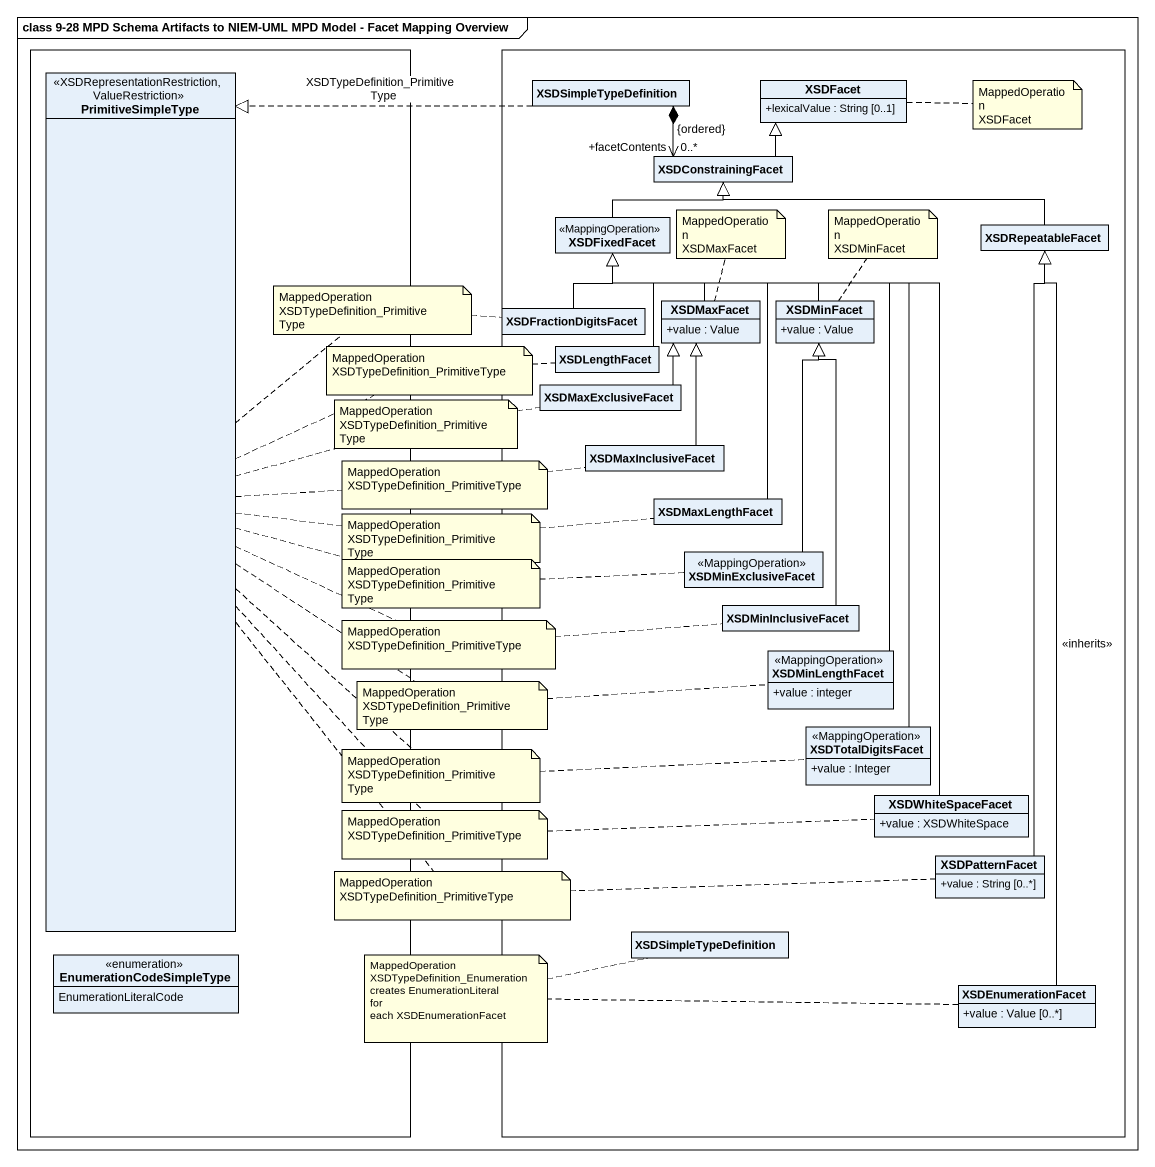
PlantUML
@startuml
mainframe class 9-28 MPD Schema Artifacts to NIEM-UML MPD Model - Facet Mapping Overview
hide circle
hide empty members
skinparam classAttributeIconSize 0
rectangle " " as rectangle1 {
  class PrimitiveSimpleType <<XSDRepresentationRestriction, ValueRestriction>>
  enum EnumerationCodeSimpleType {
    EnumerationLiteralCode
  }
}
rectangle " " as rectangle2 {
  class XSDSimpleTypeDefinition
  class XSDFacet {
    +lexicalValue : String [0..1]
  }
  class XSDConstrainingFacet
  class XSDFixedFacet <<MappingOperation>>
  class XSDRepeatableFacet
  class XSDFractionDigitsFacet
  class XSDMaxFacet {
    +value : Value
  }
  class XSDMinFacet {
    +value : Value
  }
  class XSDLengthFacet
  class XSDMaxExclusiveFacet
  class XSDMaxInclusiveFacet
  class XSDMaxLengthFacet
  class XSDMinExclusiveFacet <<MappingOperation>>
  class XSDMinInclusiveFacet
  class XSDMinLengthFacet <<MappingOperation>> {
    +value : integer
  }
  class XSDTotalDigitsFacet <<MappingOperation>> {
    +value : Integer
  }
  class XSDWhiteSpaceFacet {
    +value : XSDWhiteSpace
  }
  class XSDPatternFacet {
    +value : String [0..*]
  }
  class "XSDSimpleTypeDefinition" as XSDSimpleTypeDefinition_2
  class XSDEnumerationFacet {
    +value : Value [0..*]
  }
}
XSDSimpleTypeDefinition ..|> PrimitiveSimpleType : XSDTypeDefinition_PrimitiveType
XSDConstrainingFacet "+facetContents\n0..*\n{ordered}" <-up-* XSDSimpleTypeDefinition
XSDConstrainingFacet -up-|> XSDFacet
XSDFixedFacet -right-|> XSDConstrainingFacet
XSDRepeatableFacet -left-|> XSDConstrainingFacet
XSDFractionDigitsFacet -up-|> XSDFixedFacet
XSDMaxFacet -up-|> XSDFixedFacet
XSDMinFacet -left-|> XSDFixedFacet
XSDLengthFacet -up-|> XSDFixedFacet
XSDMaxExclusiveFacet -up-|> XSDMaxFacet
XSDMaxInclusiveFacet -up-|> XSDMaxFacet
XSDMaxLengthFacet -up-|> XSDFixedFacet
XSDMinExclusiveFacet -up-|> XSDMinFacet
XSDMinInclusiveFacet -up-|> XSDMinFacet
XSDMinLengthFacet -up-|> XSDFixedFacet
XSDTotalDigitsFacet -up-|> XSDFixedFacet
XSDWhiteSpaceFacet -up-|> XSDFixedFacet
XSDPatternFacet -up-|> XSDRepeatableFacet
XSDEnumerationFacet -up-|> XSDRepeatableFacet : <<inherits>>
note right of XSDFacet
  MappedOperation
  XSDFacet
end note
note top of XSDMaxFacet
  MappedOperation
  XSDMaxFacet
end note
note top of XSDMinFacet
  MappedOperation
  XSDMinFacet
end note
note as N4
  MappedOperation
  XSDTypeDefinition_PrimitiveType
end note
N4 .. PrimitiveSimpleType
N4 .. XSDFractionDigitsFacet
note as N5
  MappedOperation
  XSDTypeDefinition_PrimitiveType
end note
N5 .. PrimitiveSimpleType
N5 .. XSDLengthFacet
note as N6
  MappedOperation
  XSDTypeDefinition_PrimitiveType
end note
N6 .. PrimitiveSimpleType
N6 .. XSDMaxExclusiveFacet
note as N7
  MappedOperation
  XSDTypeDefinition_PrimitiveType
end note
N7 .. PrimitiveSimpleType
N7 .. XSDMaxInclusiveFacet
note as N8
  MappedOperation
  XSDTypeDefinition_PrimitiveType
end note
N8 .. PrimitiveSimpleType
N8 .. XSDMaxLengthFacet
note as N9
  MappedOperation
  XSDTypeDefinition_PrimitiveType
end note
N9 .. PrimitiveSimpleType
N9 .. XSDMinExclusiveFacet
note as N10
  MappedOperation
  XSDTypeDefinition_PrimitiveType
end note
N10 .. PrimitiveSimpleType
N10 .. XSDMinInclusiveFacet
note as N11
  MappedOperation
  XSDTypeDefinition_PrimitiveType
end note
N11 .. PrimitiveSimpleType
N11 .. XSDMinLengthFacet
note as N12
  MappedOperation
  XSDTypeDefinition_PrimitiveType
end note
N12 .. PrimitiveSimpleType
N12 .. XSDTotalDigitsFacet
note as N13
  MappedOperation
  XSDTypeDefinition_PrimitiveType
end note
N13 .. PrimitiveSimpleType
N13 .. XSDWhiteSpaceFacet
note as N14
  MappedOperation
  XSDTypeDefinition_PrimitiveType
end note
N14 .. PrimitiveSimpleType
N14 .. XSDPatternFacet
note as N15
  MappedOperation
  XSDTypeDefinition_Enumeration
  creates EnumerationLiteral
  for
  each XSDEnumerationFacet
end note
N15 .. XSDEnumerationFacet
N15 .. XSDSimpleTypeDefinition_2
@enduml
